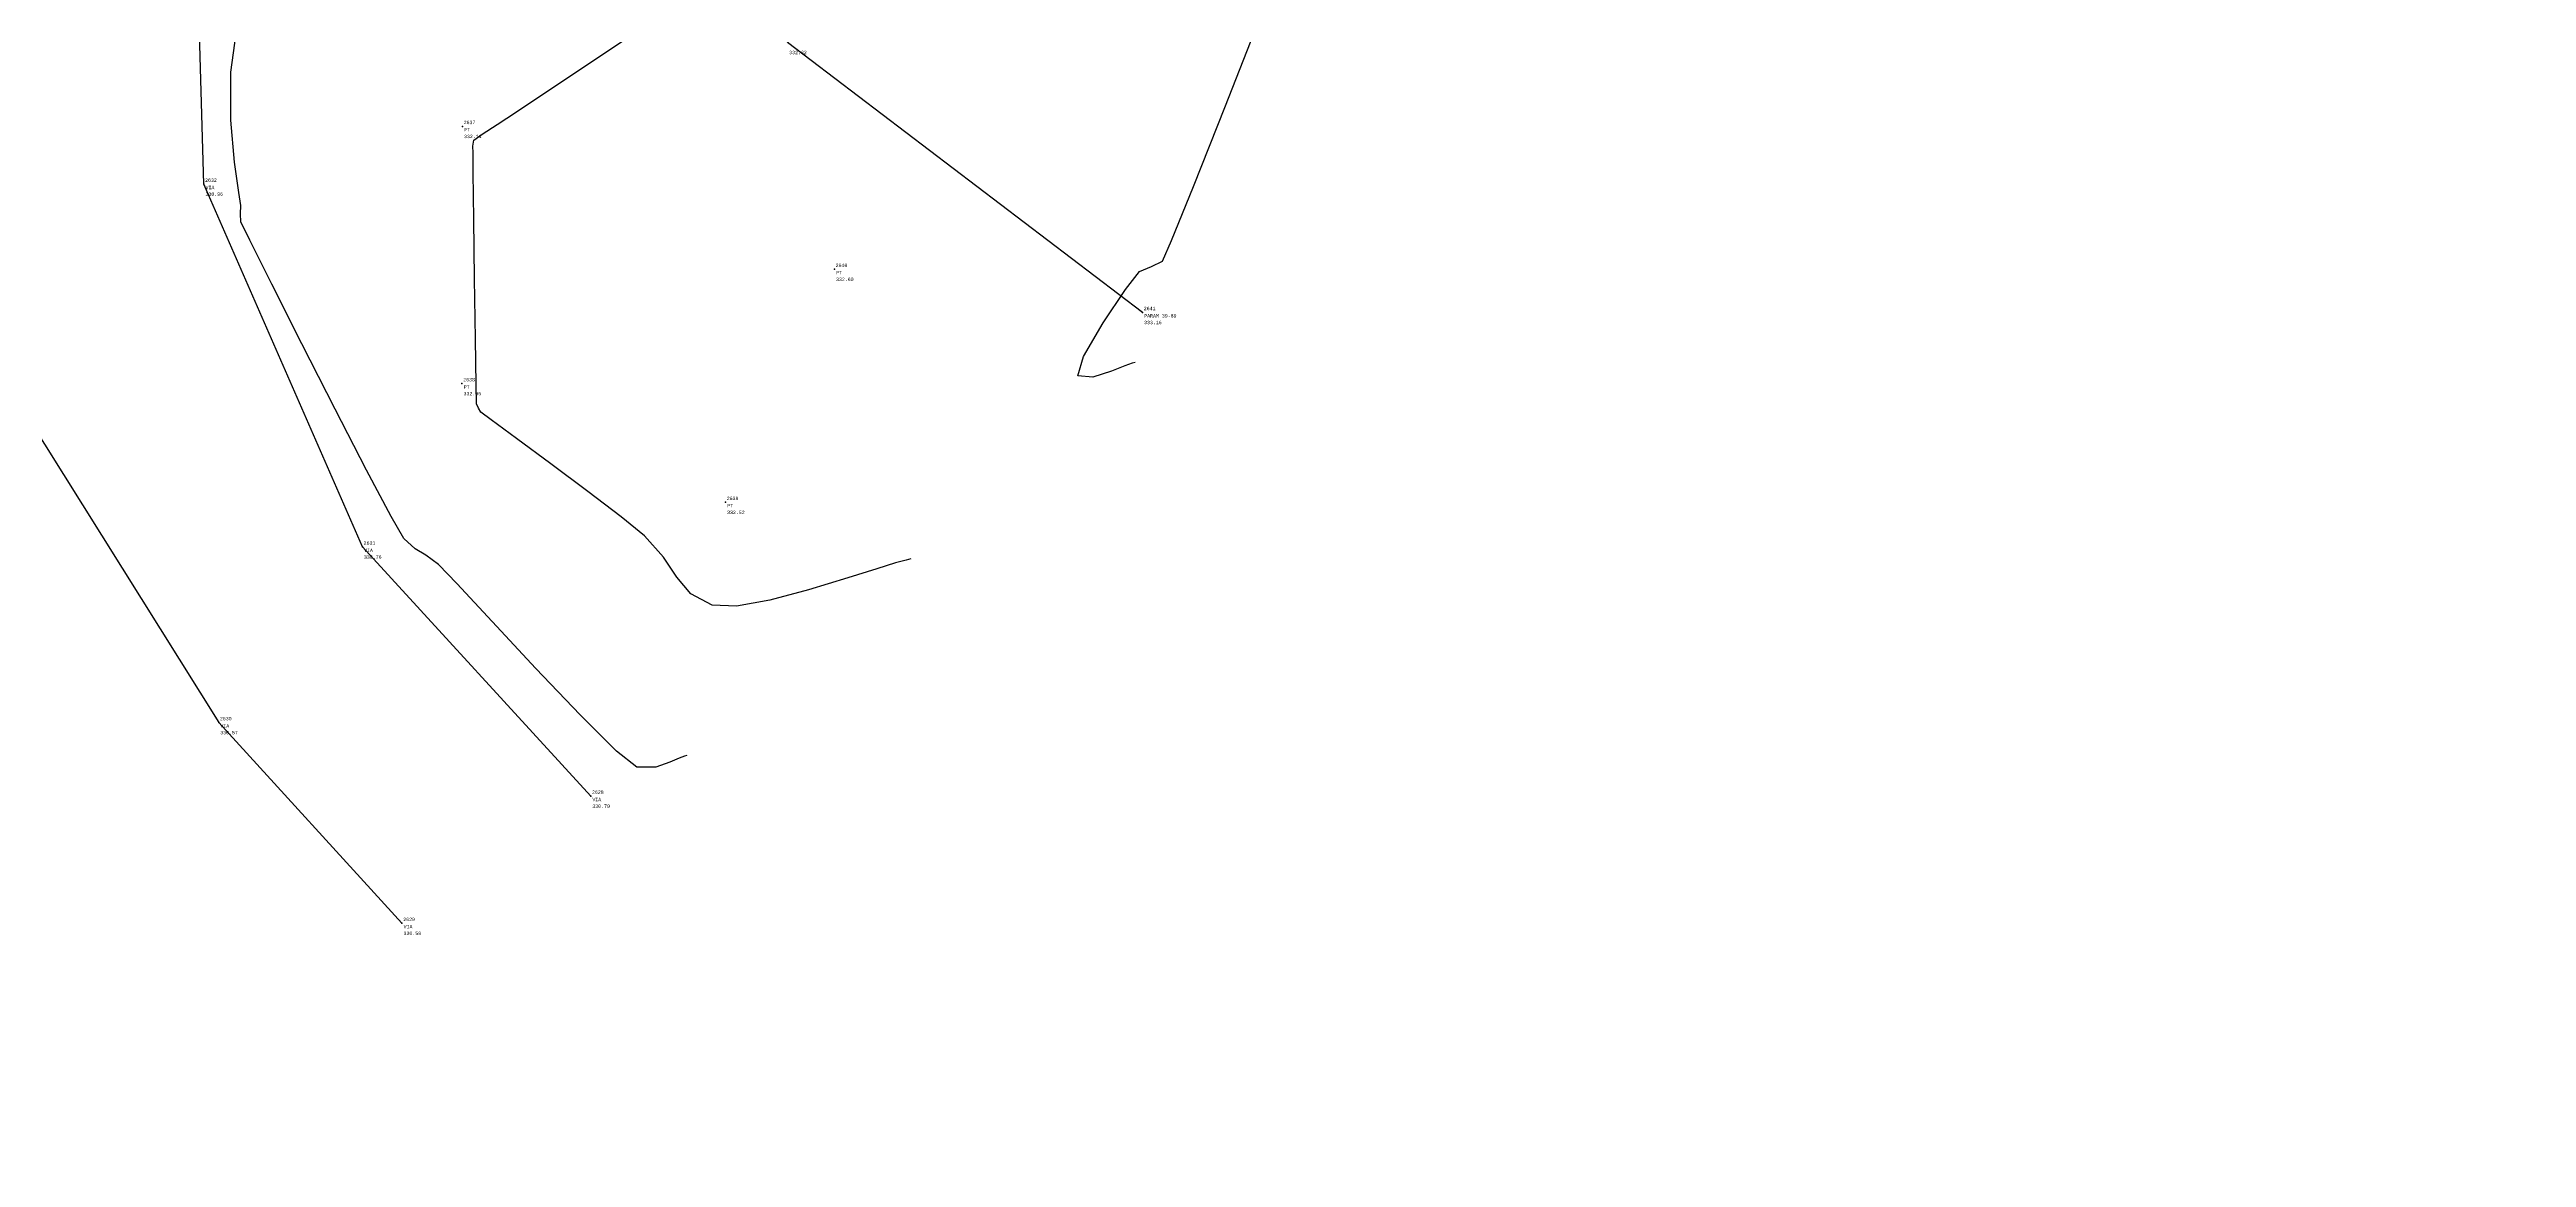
# Model space of a CAD drawing. Header units: metres. Extents: x 5050628 to 5051715, y 2427226 to 2427693.
# Drawn here: x 5051381.47 to 5051417.97, y 2427490.18 to 2427506.51 of the extents above; entities that cross this region are included whole.
import ezdxf
from ezdxf.enums import TextEntityAlignment as Align

# ---------------------------------------------------------------- set-up
doc = ezdxf.new("R2010")
doc.units = ezdxf.units.M
for name, color, linetype in [('C-TOPO-MINR-N', 11, 'Continuous'), ('CVL_PUNTO', 2, 'Continuous'), ('CVL_PUNTO_COR', 2, 'Continuous'), ('CVL_PUNTO_NUM', 2, 'Continuous'), ('Paramento', 7, 'Continuous'), ('Vía', 40, 'Continuous')]:
    doc.layers.add(name, color=color, linetype=linetype)
doc.styles.add('MONOTXT4', font='monotxt4.shx')

msp = doc.modelspace()

# ---------------------------------------------------------------- linework, layer by layer
at = {"layer": 'C-TOPO-MINR-N', "color": 32, "linetype": 'Continuous', "lineweight": -3}
for points in [[(5051390.863, 2427496.104, 331.966), (5051390.829, 2427496.094, 331.966), (5051390.751, 2427496.064, 331.966), (5051390.615, 2427496.004, 331.966), (5051390.407, 2427495.933, 331.966), (5051390.129, 2427495.933, 331.966), (5051389.83, 2427496.169, 331.966), (5051389.294, 2427496.702, 331.966), (5051388.642, 2427497.386, 331.966), (5051387.996, 2427498.079, 331.966), (5051387.476, 2427498.638, 331.966), (5051387.206, 2427498.918, 331.966), (5051387.019, 2427499.054, 331.966), (5051386.86, 2427499.151, 331.966), (5051386.696, 2427499.303, 331.966), (5051386.508, 2427499.625, 331.966), (5051386.146, 2427500.308, 331.966), (5051385.682, 2427501.205, 331.966), (5051385.192, 2427502.168, 331.966), (5051384.748, 2427503.048, 331.966), (5051384.425, 2427503.697, 331.966), (5051384.296, 2427503.967, 331.966), (5051384.287, 2427504.085, 331.966), (5051384.293, 2427504.206, 331.966), (5051384.262, 2427504.398, 331.966), (5051384.198, 2427504.845, 331.966), (5051384.144, 2427505.464, 331.966), (5051384.145, 2427506.172, 331.966), (5051384.245, 2427506.886, 331.966)], [(5051397.471, 2427501.896, 333.966), (5051397.429, 2427501.884, 333.966), (5051397.321, 2427501.846, 333.966), (5051397.121, 2427501.768, 333.966), (5051396.848, 2427501.679, 333.966), (5051396.625, 2427501.699, 333.966), (5051396.708, 2427501.982, 333.966), (5051396.998, 2427502.478, 333.966), (5051397.329, 2427502.968, 333.966), (5051397.536, 2427503.233, 333.966), (5051397.71, 2427503.308, 333.966), (5051397.876, 2427503.388, 333.966), (5051398.009, 2427503.693, 333.966), (5051398.329, 2427504.488, 333.966), (5051398.802, 2427505.677, 333.966), (5051399.389, 2427507.165, 333.966)], [(5051394.167, 2427499, 332.966), (5051394.099, 2427498.983, 332.966), (5051393.942, 2427498.94, 332.966), (5051393.664, 2427498.856, 332.966), (5051393.237, 2427498.721, 332.966), (5051392.659, 2427498.544, 332.966), (5051392.09, 2427498.392, 332.966), (5051391.596, 2427498.304, 332.966), (5051391.24, 2427498.318, 332.966), (5051390.926, 2427498.484, 332.966), (5051390.719, 2427498.73, 332.966), (5051390.522, 2427499.025, 332.966), (5051390.24, 2427499.339, 332.966), (5051389.897, 2427499.618, 332.966), (5051389.407, 2427499.993, 332.966), (5051388.862, 2427500.401, 332.966), (5051388.355, 2427500.774, 332.966), (5051387.98, 2427501.05, 332.966), (5051387.829, 2427501.163, 332.966), (5051387.794, 2427501.222, 332.966), (5051387.766, 2427501.285, 332.966), (5051387.76, 2427501.564, 332.966), (5051387.75, 2427502.244, 332.966), (5051387.738, 2427503.125, 332.966), (5051387.726, 2427504.008, 332.966), (5051387.718, 2427504.694, 332.966), (5051387.715, 2427504.982, 332.966), (5051387.713, 2427505.081, 332.966), (5051387.726, 2427505.171, 332.966), (5051387.849, 2427505.261, 332.966), (5051388.071, 2427505.401, 332.966), (5051388.354, 2427505.589, 332.966), (5051389.011, 2427506.027, 332.966), (5051389.93, 2427506.641, 332.966)]]:
    msp.add_polyline3d(points, dxfattribs=at)
at = {"layer": 'CVL_PUNTO', "color": 4}
for p in [(5051387.559, 2427505.373, 332.573), (5051387.559, 2427505.373, 332.573), (5051383.749, 2427504.523, 331.431), (5051383.749, 2427504.523, 331.431), (5051393.04, 2427503.268, 333.064), (5051393.04, 2427503.268, 333.064), (5051397.58, 2427502.632, 333.626), (5051397.58, 2427502.632, 333.626), (5051387.552, 2427501.584, 332.527), (5051387.552, 2427501.584, 332.527), (5051391.435, 2427499.834, 332.987), (5051391.435, 2427499.834, 332.987), (5051386.085, 2427499.176, 331.231), (5051386.085, 2427499.176, 331.231), (5051383.967, 2427496.589, 331.033), (5051383.967, 2427496.589, 331.033), (5051389.449, 2427495.505, 331.165), (5051389.449, 2427495.505, 331.165), (5051386.668, 2427493.631, 331.044), (5051386.668, 2427493.631, 331.044)]:
    msp.add_point(p, dxfattribs=at)
at = {"layer": 'Paramento', "elevation": 333.626, "flags": 128}
msp.add_lwpolyline([(5051397.58, 2427502.632), (5051392.35, 2427506.61), (5051401.726, 2427518.188), (5051405.58, 2427519.705)], dxfattribs=at)
at = {"layer": 'Vía'}
for points in [[(5051389.449, 2427495.505, 331.165), (5051386.085, 2427499.176, 331.231), (5051383.749, 2427504.523, 331.431), (5051383.639, 2427508.288, 331.332), (5051389.996, 2427511.331, 331.595), (5051397.441, 2427515.971, 332.135), (5051402.721, 2427521.524, 332.703), (5051407.554, 2427528.949, 333.63), (5051409.749, 2427536.571, 334.124), (5051410.941, 2427545.784, 334.697), (5051411.748, 2427554.641, 335.362), (5051410.483, 2427563.474, 335.826), (5051407.64, 2427571.595, 336.296), (5051404.101, 2427579.183, 336.565), (5051402.336, 2427584.702, 336.699), (5051402.016, 2427591.905, 337), (5051404.609, 2427600.194, 337.296), (5051408.537, 2427605.625, 337.566), (5051417.129, 2427610.847, 338.106), (5051425.252, 2427614.656, 338.492), (5051432.159, 2427618.379, 339.042), (5051437.062, 2427621.918, 339.395), (5051442.441, 2427626.621, 339.792)], [(5051340.334, 2427490.181, 327.899), (5051351.378, 2427510.844, 329.584), (5051353.794, 2427511.948, 329.73), (5051356.06, 2427512.046, 329.828), (5051358.826, 2427511.806, 329.964), (5051367.482, 2427508.699, 330.357), (5051374.274, 2427507.4, 330.764), (5051374.274, 2427507.4, 330.764), (5051377.926, 2427506.379, 331.039), (5051379.665, 2427503.45, 331.094), (5051383.967, 2427496.589, 331.033), (5051386.668, 2427493.631, 331.044)]]:
    msp.add_polyline3d(points, dxfattribs=at)

# ---------------------------------------------------------------- texts
at = {"layer": 'CVL_PUNTO_COR', "color": 4, "style": 'MONOTXT4'}
for s, p in [('332.32', (5051392.373, 2427506.487, 332.789)), ('332.11', (5051387.582, 2427505.25, 332.573)), ('330.96', (5051383.772, 2427504.4, 331.431)), ('332.60', (5051393.063, 2427503.145, 333.064)), ('333.16', (5051397.603, 2427502.509, 333.626)), ('332.06', (5051387.575, 2427501.461, 332.527)), ('332.52', (5051391.458, 2427499.711, 332.987)), ('330.76', (5051386.108, 2427499.053, 331.231)), ('330.57', (5051383.99, 2427496.466, 331.033)), ('330.70', (5051389.472, 2427495.382, 331.165)), ('330.58', (5051386.691, 2427493.508, 331.044))]:
    msp.add_text(s, height=0.05, dxfattribs=at).set_placement(p, align=Align.TOP_LEFT)
at = {"layer": 'CVL_PUNTO_NUM', "color": 4, "style": 'MONOTXT4'}
for s, p in [('2637', (5051387.577, 2427505.391, 332.573)), ('2632', (5051383.767, 2427504.541, 331.431)), ('2640', (5051393.058, 2427503.286, 333.064)), ('2641', (5051397.598, 2427502.65, 333.626)), ('2638', (5051387.57, 2427501.602, 332.527)), ('2639', (5051391.453, 2427499.852, 332.987)), ('2631', (5051386.103, 2427499.194, 331.231)), ('2630', (5051383.985, 2427496.607, 331.033)), ('2628', (5051389.467, 2427495.523, 331.165)), ('2629', (5051386.686, 2427493.649, 331.044))]:
    msp.add_text(s, height=0.05, dxfattribs=at).set_placement(p, align=Align.BOTTOM_LEFT)
for s, p in [('PT', (5051387.584, 2427505.348, 332.573)), ('VIA', (5051383.774, 2427504.498, 331.431)), ('PT', (5051393.065, 2427503.243, 333.064)), ('PARAM 39-89', (5051397.605, 2427502.607, 333.626)), ('PT', (5051387.577, 2427501.559, 332.527)), ('PT', (5051391.46, 2427499.809, 332.987)), ('VIA', (5051386.11, 2427499.151, 331.231)), ('VIA', (5051383.992, 2427496.564, 331.033)), ('VIA', (5051389.474, 2427495.48, 331.165)), ('VIA', (5051386.693, 2427493.606, 331.044))]:
    msp.add_text(s, height=0.05, dxfattribs=at).set_placement(p, align=Align.TOP_LEFT)

doc.saveas('drawing.dxf')
